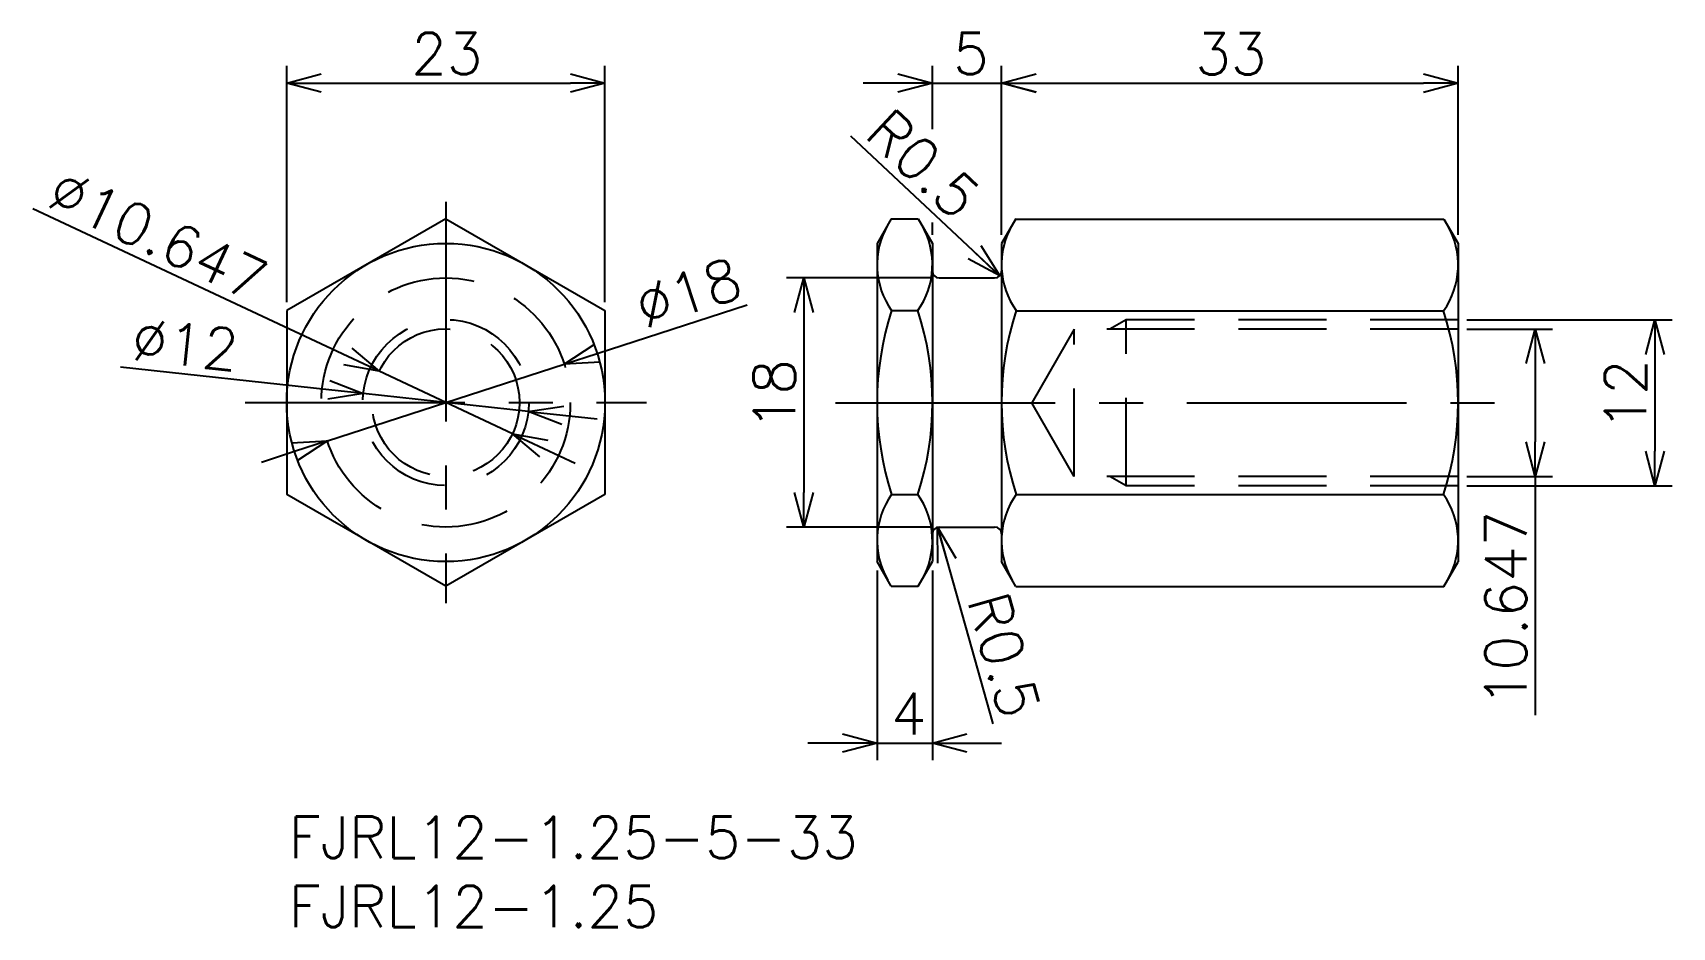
# Model space of a CAD drawing. Extents: x -18 to 100, y -8 to 57.
import ezdxf

# ---------------------------------------------------------------- set-up
doc = ezdxf.new("R2010")
doc.units = 0
doc.header["$LTSCALE"] = 0.5
doc.header["$PDMODE"] = 35
doc.linetypes.add('CENTER', pattern=[50.8, 31.75, -6.35, 6.35, -6.35])
doc.linetypes.add('DASHED', pattern=[19.05, 12.7, -6.35])
doc.layers.get('0').update_dxf_attribs({"linetype": 'CONTINUOUS'})
doc.layers.get('DEFPOINTS').update_dxf_attribs({"linetype": 'CONTINUOUS'})
for name, color, linetype in [('MSM_CENTER', 1, 'CENTER'), ('MSM_CONTINUOUS', 7, 'CONTINUOUS'), ('MSM_DASHED', 4, 'DASHED'), ('MSM_DIMENSION', 2, 'CONTINUOUS'), ('MSM_PART_NUMBER', 7, 'CONTINUOUS')]:
    doc.layers.add(name, color=color, linetype=linetype)
doc.styles.get("Standard").update_dxf_attribs({"font": 'txt.shx', "height": 3, "bigfont": 'bigfont.shx'})
doc.dimstyles.get("Standard").update_dxf_attribs({"dimtxt": 2.5, "dimasz": 2.5, "dimexe": 1.25, "dimexo": 0.625, "dimtad": 1, "dimcen": 2.5, "dimazin": 3, "dimtfac": 1, "dimtmove": 0, "dimatfit": 3})

# ---------------------------------------------------------------- blocks, each defined once
blk = doc.blocks.new('*U19')
at = {"layer": 'MSM_PART_NUMBER'}
blk.add_text('FJRL12-1.25-5-33', height=3, dxfattribs=at).set_placement((0, -3))
blk = doc.blocks.new('*U20')
at = {"layer": 'MSM_PART_NUMBER'}
blk.add_text('FJRL12-1.25', height=3, dxfattribs=at).set_placement((0, -8))
blk = doc.blocks.new('_OPEN30')
at = {"color": 0, "linetype": 'BYBLOCK'}
for p, q in [((-1, 0.268), (0, 0)), ((0, 0), (-1, -0.268)), ((0, 0), (-1, 0))]:
    blk.add_line(p, q, dxfattribs=at)
blk = doc.blocks.new('*U15')
at = {"layer": 'MSM_DIMENSION'}
blk.add_text('23', height=3, dxfattribs=at).set_placement((8.86, 53.64))
blk = doc.blocks.new('*D1')
at = {"layer": 'DEFPOINTS', "color": 0}
for p in [(22.86, 53.01), (-0.14, 36.56), (22.86, 36.56)]:
    blk.add_point(p, dxfattribs=at)
at = {"layer": 'MSM_DIMENSION'}
for p, q in [((-0.14, 37.18), (-0.14, 54.26)), ((22.86, 37.18), (22.86, 54.26)), ((2.36, 53.01), (20.36, 53.01))]:
    blk.add_line(p, q, dxfattribs=at)
at = {"layer": 'MSM_CONTINUOUS'}
blk.add_blockref('*U15', (0, 0), dxfattribs=at)
at = {"layer": 'MSM_DIMENSION', "xscale": 2.5, "yscale": 2.5, "zscale": 2.5, "rotation": 180}
blk.add_blockref('_OPEN30', (-0.14, 53.01), dxfattribs=at)
at = {"layer": 'MSM_DIMENSION', "xscale": 2.5, "yscale": 2.5, "zscale": 2.5}
blk.add_blockref('_OPEN30', (22.86, 53.01), dxfattribs=at)
blk = doc.blocks.new('*U16')
at = {"layer": 'MSM_DIMENSION'}
blk.add_text('∅18', height=3, rotation=17.9971, dxfattribs=at).set_placement((25.68, 35.23))
blk = doc.blocks.new('*D2')
at = {"layer": 'DEFPOINTS', "color": 0}
for p in [(19.92, 32.7), (2.8, 27.14)]:
    blk.add_point(p, dxfattribs=at)
at = {"layer": 'MSM_DIMENSION'}
for p, q in [((22.3, 33.47), (33.13, 36.99)), ((2.8, 27.14), (19.92, 32.7)), ((0.42, 26.37), (-1.96, 25.59))]:
    blk.add_line(p, q, dxfattribs=at)
at = {"layer": 'MSM_CONTINUOUS'}
blk.add_blockref('*U16', (0, 0), dxfattribs=at)
at = {"layer": 'MSM_DIMENSION', "xscale": 2.5, "yscale": 2.5, "zscale": 2.5}
for p, rotation in [((19.92, 32.7), 197.997050989882), ((2.8, 27.14), 17.99705098988209)]:
    blk.add_blockref('_OPEN30', p, dxfattribs=dict(at, rotation=rotation))
blk = doc.blocks.new('*U21')
at = {"layer": 'MSM_DIMENSION'}
blk.add_text('12', height=3, rotation=90, dxfattribs=at).set_placement((98.13, 27.9))
blk = doc.blocks.new('*D5')
at = {"layer": 'DEFPOINTS', "color": 0}
for p in [(84.53, 35.9), (84.53, 23.9), (98.76, 23.9)]:
    blk.add_point(p, dxfattribs=at)
at = {"layer": 'MSM_DIMENSION'}
for p, q in [((85.16, 35.9), (100.01, 35.9)), ((98.76, 33.4), (98.76, 26.4)), ((85.16, 23.9), (100.01, 23.9))]:
    blk.add_line(p, q, dxfattribs=at)
at = {"layer": 'MSM_CONTINUOUS'}
blk.add_blockref('*U21', (0, 0), dxfattribs=at)
at = {"layer": 'MSM_DIMENSION', "xscale": 2.5, "yscale": 2.5, "zscale": 2.5}
for p, rotation in [((98.76, 35.9), 90), ((98.76, 23.9), 270)]:
    blk.add_blockref('_OPEN30', p, dxfattribs=dict(at, rotation=rotation))
blk = doc.blocks.new('*U22')
at = {"layer": 'MSM_DIMENSION'}
blk.add_text('10.647', height=3, rotation=90, dxfattribs=at).set_placement((89.48, 7.95))
blk = doc.blocks.new('*D6')
at = {"layer": 'DEFPOINTS', "color": 0}
for p in [(84.53, 35.23), (84.53, 24.58), (90.11, 24.58)]:
    blk.add_point(p, dxfattribs=at)
at = {"layer": 'MSM_DIMENSION'}
for p, q in [((85.16, 35.23), (91.36, 35.23)), ((90.11, 32.73), (90.11, 27.08)), ((85.16, 24.58), (91.36, 24.58)), ((90.11, 24.58), (90.11, 7.33))]:
    blk.add_line(p, q, dxfattribs=at)
at = {"layer": 'MSM_CONTINUOUS'}
blk.add_blockref('*U22', (0, 0), dxfattribs=at)
at = {"layer": 'MSM_DIMENSION', "xscale": 2.5, "yscale": 2.5, "zscale": 2.5}
for p, rotation in [((90.11, 35.23), 90), ((90.11, 24.58), 270)]:
    blk.add_blockref('_OPEN30', p, dxfattribs=dict(at, rotation=rotation))
blk = doc.blocks.new('*U23')
at = {"layer": 'MSM_DIMENSION'}
blk.add_text('5', height=3, dxfattribs=at).set_placement((48.03, 53.64))
blk = doc.blocks.new('*D7')
at = {"layer": 'DEFPOINTS', "color": 0}
for p in [(51.53, 53.01), (46.53, 49.04), (51.53, 41.42)]:
    blk.add_point(p, dxfattribs=at)
at = {"layer": 'MSM_DIMENSION'}
for p, q in [((46.53, 49.67), (46.53, 54.26)), ((51.53, 42.04), (51.53, 54.26)), ((46.53, 53.01), (41.53, 53.01)), ((46.53, 53.01), (51.53, 53.01)), ((51.53, 53.01), (56.53, 53.01))]:
    blk.add_line(p, q, dxfattribs=at)
at = {"layer": 'MSM_CONTINUOUS'}
blk.add_blockref('*U23', (0, 0), dxfattribs=at)
at = {"layer": 'MSM_DIMENSION', "xscale": 2.5, "yscale": 2.5, "zscale": 2.5}
blk.add_blockref('_OPEN30', (46.53, 53.01), dxfattribs=at)
at = {"layer": 'MSM_DIMENSION', "xscale": 2.5, "yscale": 2.5, "zscale": 2.5, "rotation": 180}
blk.add_blockref('_OPEN30', (51.53, 53.01), dxfattribs=at)
blk = doc.blocks.new('*U17')
at = {"layer": 'MSM_DIMENSION'}
blk.add_text('4', height=3, dxfattribs=at).set_placement((43.53, 5.93))
blk = doc.blocks.new('*D3')
at = {"layer": 'DEFPOINTS', "color": 0}
for p in [(42.53, 18.42), (46.53, 18.42), (46.53, 5.31)]:
    blk.add_point(p, dxfattribs=at)
at = {"layer": 'MSM_DIMENSION'}
for p, q in [((42.53, 17.79), (42.53, 4.06)), ((46.53, 17.79), (46.53, 4.06)), ((42.53, 5.31), (37.53, 5.31)), ((42.53, 5.31), (46.53, 5.31)), ((46.53, 5.31), (51.53, 5.31))]:
    blk.add_line(p, q, dxfattribs=at)
at = {"layer": 'MSM_CONTINUOUS'}
blk.add_blockref('*U17', (0, 0), dxfattribs=at)
at = {"layer": 'MSM_DIMENSION', "xscale": 2.5, "yscale": 2.5, "zscale": 2.5}
blk.add_blockref('_OPEN30', (42.53, 5.31), dxfattribs=at)
at = {"layer": 'MSM_DIMENSION', "xscale": 2.5, "yscale": 2.5, "zscale": 2.5, "rotation": 180}
blk.add_blockref('_OPEN30', (46.53, 5.31), dxfattribs=at)
blk = doc.blocks.new('*U24')
at = {"layer": 'MSM_DIMENSION'}
blk.add_text('33', height=3, dxfattribs=at).set_placement((65.53, 53.62))
blk = doc.blocks.new('*D8')
at = {"layer": 'DEFPOINTS', "color": 0}
for p in [(84.53, 53), (51.53, 41.4), (84.53, 41.4)]:
    blk.add_point(p, dxfattribs=at)
at = {"layer": 'MSM_DIMENSION'}
for p, q in [((51.53, 42.03), (51.53, 54.25)), ((84.53, 42.03), (84.53, 54.25)), ((54.03, 53), (82.03, 53))]:
    blk.add_line(p, q, dxfattribs=at)
at = {"layer": 'MSM_CONTINUOUS'}
blk.add_blockref('*U24', (0, 0), dxfattribs=at)
at = {"layer": 'MSM_DIMENSION', "xscale": 2.5, "yscale": 2.5, "zscale": 2.5, "rotation": 180}
blk.add_blockref('_OPEN30', (51.53, 53), dxfattribs=at)
at = {"layer": 'MSM_DIMENSION', "xscale": 2.5, "yscale": 2.5, "zscale": 2.5}
blk.add_blockref('_OPEN30', (84.53, 53), dxfattribs=at)
blk = doc.blocks.new('*U25')
at = {"layer": 'MSM_DIMENSION'}
blk.add_text('R0.5', height=3, rotation=316.888, dxfattribs=at).set_placement((41.51, 49.19))
blk = doc.blocks.new('*D9')
at = {"layer": 'DEFPOINTS', "color": 0}
for p in [(51.03, 39.42), (51.4, 39.08)]:
    blk.add_point(p, dxfattribs=at)
at = {"layer": 'MSM_DIMENSION'}
for p, q in [((51.4, 39.08), (40.63, 49.16)), ((51.03, 39.42), (49.57, 40.79))]:
    blk.add_line(p, q, dxfattribs=at)
at = {"layer": 'MSM_CONTINUOUS'}
blk.add_blockref('*U25', (0, 0), dxfattribs=at)
at = {"layer": 'MSM_DIMENSION', "xscale": 2.5, "yscale": 2.5, "zscale": 2.5, "rotation": 316.8879878199457}
blk.add_blockref('_OPEN30', (51.4, 39.08), dxfattribs=at)
blk = doc.blocks.new('*U18')
at = {"layer": 'MSM_DIMENSION'}
blk.add_text('R0.5', height=3, rotation=285.7465, dxfattribs=at).set_placement((49.02, 15.66))
blk = doc.blocks.new('*D4')
at = {"layer": 'DEFPOINTS', "color": 0}
for p in [(46.9, 20.9), (47.03, 20.42)]:
    blk.add_point(p, dxfattribs=at)
at = {"layer": 'MSM_DIMENSION'}
for p, q in [((46.9, 20.9), (50.9, 6.7)), ((47.03, 20.42), (47.57, 18.49))]:
    blk.add_line(p, q, dxfattribs=at)
at = {"layer": 'MSM_CONTINUOUS'}
blk.add_blockref('*U18', (0, 0), dxfattribs=at)
at = {"layer": 'MSM_DIMENSION', "xscale": 2.5, "yscale": 2.5, "zscale": 2.5, "rotation": 105.7464564313246}
blk.add_blockref('_OPEN30', (46.9, 20.9), dxfattribs=at)
blk = doc.blocks.new('*U26')
at = {"layer": 'MSM_DIMENSION'}
blk.add_text('∅12', height=3, rotation=353.8141, dxfattribs=at).set_placement((-11.47, 33.02))
blk = doc.blocks.new('*D10')
at = {"layer": 'DEFPOINTS', "color": 0}
for p in [(5.39, 30.57), (17.32, 29.27)]:
    blk.add_point(p, dxfattribs=at)
at = {"layer": 'MSM_DIMENSION'}
for p, q in [((2.91, 30.83), (-12.16, 32.47)), ((17.32, 29.27), (5.39, 30.57)), ((19.81, 29), (22.29, 28.73))]:
    blk.add_line(p, q, dxfattribs=at)
at = {"layer": 'MSM_CONTINUOUS'}
blk.add_blockref('*U26', (0, 0), dxfattribs=at)
at = {"layer": 'MSM_DIMENSION', "xscale": 2.5, "yscale": 2.5, "zscale": 2.5}
for p, rotation in [((5.39, 30.57), 353.8141020870718), ((17.32, 29.27), 173.8141020870718)]:
    blk.add_blockref('_OPEN30', p, dxfattribs=dict(at, rotation=rotation))
blk = doc.blocks.new('*U27')
at = {"layer": 'MSM_DIMENSION'}
blk.add_text('∅10.647', height=3, rotation=334.8966, dxfattribs=at).set_placement((-17.67, 44.21))
blk = doc.blocks.new('*D11')
at = {"layer": 'DEFPOINTS', "color": 0}
for p in [(6.54, 32.18), (16.18, 27.66)]:
    blk.add_point(p, dxfattribs=at)
at = {"layer": 'MSM_DIMENSION'}
for p, q in [((4.27, 33.24), (-18.5, 43.91)), ((16.18, 27.66), (6.54, 32.18)), ((18.44, 26.6), (20.71, 25.54))]:
    blk.add_line(p, q, dxfattribs=at)
at = {"layer": 'MSM_CONTINUOUS'}
blk.add_blockref('*U27', (0, 0), dxfattribs=at)
at = {"layer": 'MSM_DIMENSION', "xscale": 2.5, "yscale": 2.5, "zscale": 2.5}
for p, rotation in [((6.54, 32.18), 334.896579021019), ((16.18, 27.66), 154.896579021019)]:
    blk.add_blockref('_OPEN30', p, dxfattribs=dict(at, rotation=rotation))
blk = doc.blocks.new('*U28')
at = {"layer": 'MSM_DIMENSION'}
blk.add_text('18', height=3, rotation=90, dxfattribs=at).set_placement((36.61, 27.92))
blk = doc.blocks.new('*D12')
at = {"layer": 'DEFPOINTS', "color": 0}
for p in [(47.03, 38.92), (37.24, 20.92), (47.03, 20.92)]:
    blk.add_point(p, dxfattribs=at)
at = {"layer": 'MSM_DIMENSION'}
for p, q in [((46.41, 38.92), (35.99, 38.92)), ((37.24, 36.42), (37.24, 23.42)), ((46.41, 20.92), (35.99, 20.92))]:
    blk.add_line(p, q, dxfattribs=at)
at = {"layer": 'MSM_CONTINUOUS'}
blk.add_blockref('*U28', (0, 0), dxfattribs=at)
at = {"layer": 'MSM_DIMENSION', "xscale": 2.5, "yscale": 2.5, "zscale": 2.5}
for p, rotation in [((37.24, 38.92), 90), ((37.24, 20.92), 270)]:
    blk.add_blockref('_OPEN30', p, dxfattribs=dict(at, rotation=rotation))

msp = doc.modelspace()

# ---------------------------------------------------------------- linework, layer by layer
at = {"layer": 'MSM_CENTER'}
for p, q in [((11.358, 44.419), (11.358, 15.419)), ((-3.142, 29.919), (25.858, 29.919)), ((39.531, 29.903), (87.531, 29.903))]:
    msp.add_line(p, q, dxfattribs=at)
at = {"layer": 'MSM_CONTINUOUS'}
for p, q in [((11.358, 43.198), (-0.142, 36.558)), ((11.358, 43.198), (22.858, 36.558)), ((43.558, 43.198), (42.531, 41.419)), ((43.558, 43.198), (45.504, 43.198)), ((45.504, 43.198), (46.531, 41.419)), ((52.558, 43.198), (51.531, 41.419)), ((52.549, 43.182), (83.504, 43.182)), ((83.504, 43.182), (84.531, 41.403)), ((42.531, 41.419), (42.531, 18.419)), ((46.531, 41.419), (46.531, 18.419)), ((51.531, 41.419), (51.531, 18.419)), ((84.531, 41.403), (84.531, 18.403)), ((5.608, 39.878), (5.608, 39.878)), ((47.031, 38.919), (51.031, 38.919)), ((-0.142, 36.558), (-0.142, 23.279)), ((22.858, 36.558), (22.858, 23.279)), ((43.586, 36.558), (45.476, 36.558)), ((52.581, 36.543), (83.476, 36.543)), ((11.358, 16.64), (-0.142, 23.279)), ((22.858, 23.279), (11.358, 16.64)), ((43.586, 23.279), (45.476, 23.279)), ((52.575, 23.264), (83.476, 23.264)), ((47.031, 20.919), (51.031, 20.919)), ((43.558, 16.64), (42.531, 18.419)), ((45.504, 16.64), (46.531, 18.419)), ((52.567, 16.624), (51.531, 18.419)), ((83.504, 16.624), (84.531, 18.403)), ((43.558, 16.64), (45.504, 16.64)), ((52.567, 16.624), (83.504, 16.624))]:
    msp.add_line(p, q, dxfattribs=at)
msp.add_circle((11.358, 29.919), 11.5, dxfattribs=at)
for centre, radius, start, end in [((48.281, 39.878), 5.75, 150, 215.26441), ((40.781, 39.878), 5.75, 324.7356, 30), ((57.281, 39.878), 5.75, 150, 215.26441), ((78.781, 39.863), 5.75, 324.7356, 30), ((47.031, 39.419), 0.5, 180, 270), ((51.031, 39.419), 0.5, 270, 0), ((63.948, 29.919), 21.417, 161.94029, 198.05972), ((25.113, 29.919), 21.417, 341.94028, 18.05972), ((72.948, 29.919), 21.417, 161.94029, 198.05972), ((63.113, 29.903), 21.417, 341.94028, 18.05972), ((48.281, 19.959), 5.75, 144.7356, 210), ((40.781, 19.959), 5.75, 330, 35.2644), ((57.281, 19.959), 5.75, 144.7356, 210), ((78.781, 19.944), 5.75, 330, 35.2644), ((47.031, 20.419), 0.5, 90, 180), ((51.031, 20.419), 0.5, 0, 90)]:
    msp.add_arc(centre, radius, start, end, dxfattribs=at)
at = {"layer": 'MSM_DASHED'}
for p, q in [((60.531, 35.903), (59.359, 35.227)), ((84.531, 35.903), (60.531, 35.903)), ((60.531, 23.903), (60.531, 35.903)), ((56.781, 35.227), (53.707, 29.903)), ((84.531, 35.227), (56.781, 35.227)), ((56.781, 24.58), (56.781, 35.227)), ((56.781, 24.58), (53.707, 29.903)), ((84.531, 24.58), (56.781, 24.58)), ((60.531, 23.903), (59.359, 24.58)), ((84.531, 23.903), (60.531, 23.903))]:
    msp.add_line(p, q, dxfattribs=at)
for radius in [9, 6, 5.324]:
    msp.add_circle((11.358, 29.919), radius, dxfattribs=at)
at = {"layer": 'MSM_DIMENSION'}
msp.add_line((46.531, 42.044), (46.531, 42.918), dxfattribs=at)

# ---------------------------------------------------------------- block references
at = {"layer": 'MSM_CONTINUOUS'}
for name in ['*U19', '*U20']:
    msp.add_blockref(name, (0, 0), dxfattribs=at)

# ---------------------------------------------------------------- dimensions: what is measured, and where the dimension line sits
at = {"layer": 'MSM_DIMENSION'}
for base, p1, p2, picture, middle in [((22.858, 53.015), (-0.142, 36.558), (22.858, 36.558), '*D1', (11.358, 55.14)), ((51.531, 53.015), (46.531, 49.042), (51.531, 41.419), '*D7', (49.031, 55.14)), ((84.531, 52.999), (51.531, 41.403), (84.531, 41.403), '*D8', (68.031, 55.124)), ((46.531, 5.308), (42.531, 18.419), (46.531, 18.419), '*D3', (44.531, 7.433))]:
    dim = msp.add_linear_dim(base=base, p1=p1, p2=p2, dimstyle='Standard', dxfattribs=at)
    dim.commit()
    dim.dimension.update_dxf_attribs({"geometry": picture, "text_midpoint": middle})
for center, mpoint, picture, middle in [((51.031, 39.419), (51.396, 39.077), '*D9', (44.187, 45.826)), ((47.031, 20.419), (46.895, 20.9), '*D4', (49.575, 11.395))]:
    dim = msp.add_radius_dim(center=center, mpoint=mpoint, dimstyle='Standard', dxfattribs=at)
    dim.commit()
    dim.dimension.update_dxf_attribs({"geometry": picture, "text_midpoint": middle, "dimtype": 132})
for p1, p2, picture, middle in [((16.179, 27.66), (6.537, 32.177), '*D11', (-10.459, 40.14)), ((2.798, 27.138), (19.918, 32.699), '*D2', (29.206, 35.717)), ((17.323, 29.272), (5.393, 30.565), '*D10', (-8.057, 32.023))]:
    dim = msp.add_diameter_dim_2p(p1=p1, p2=p2, dimstyle='Standard', dxfattribs=at)
    dim.commit()
    dim.dimension.update_dxf_attribs({"geometry": picture, "text_midpoint": middle, "dimtype": 131})
for base, p1, p2, picture, middle in [((37.237, 20.919), (47.031, 38.919), (47.031, 20.919), '*D12', (35.112, 29.919)), ((98.757, 23.903), (84.531, 35.903), (84.531, 23.903), '*D5', (96.632, 29.903)), ((90.106, 24.58), (84.531, 35.227), (84.531, 24.58), '*D6', (87.981, 14.705))]:
    dim = msp.add_linear_dim(base=base, p1=p1, p2=p2, angle=90, dimstyle='Standard', dxfattribs=at)
    dim.commit()
    dim.dimension.update_dxf_attribs({"geometry": picture, "text_midpoint": middle})

doc.saveas('drawing.dxf')
